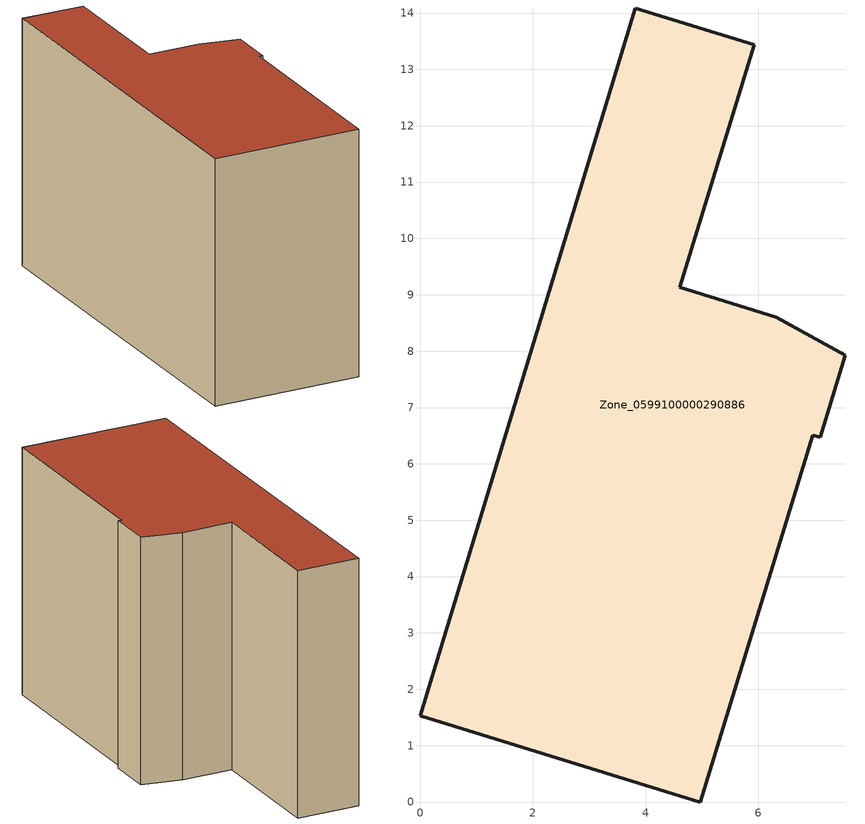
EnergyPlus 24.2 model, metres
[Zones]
Zone_0599100000290886
 floor ground (C_G): 0,1.53 3.82,14.09 5.93,13.44 4.61,9.13 6.32,8.6 7.55,7.93 7.1,6.47 6.97,6.51 4.97,0 z0
 wall outside (C_F): 3.82,14.09 0,1.53 4.97,0 6.97,6.51 7.1,6.47 7.55,7.93 6.32,8.6 4.61,9.13 5.93,13.44 3.82,14.09 z0:8.61
 roof outside (C_R): 7.55,7.93 6.32,8.6 4.61,9.13 5.93,13.44 3.82,14.09 0,1.53 4.97,0 6.97,6.51 7.1,6.47 z8.61
[BUILDING]
Pand.0599100000290886: North Axis=0; Terrain=City; Loads Convergence Tolerance Value=0.04; Temperature Convergence Tolerance Value=0.4; Solar Distribution=FullExterior; Maximum Number of Warmup Days=25; Minimum Number of Warmup Days=1
[Site:Location]
Rotterdam.The.Hague.AP_ZH_NLD Design_Conditions: Latitude=51.96; Longitude=4.45; Time Zone=1; Elevation=-4.5
[SITE:GROUNDTEMPERATURE:BUILDINGSURFACE]
18, 18, 18, 18, 18, 18, 18, 18, 18, 18, 18, 18
[MATERIAL] Thermal Absorptance=0.9; Solar Absorptance=0.7; Visible Absorptance=0.7
Name | Roughness | Thickness | Conductivity | Density | Specific Heat
G.TI.1975-1991 | MediumSmooth | 0.15 | 0.288461 | 540 | 1210
F.TI.1975-1991 | Rough | 0.3 | 0.230769 | 1920 | 840
R.TI.1975-1991 | MediumRough | 0.2 | 0.153846 | 1500 | 1000
[CONSTRUCTION]
C_G: G.TI.1975-1991
C_F: F.TI.1975-1991
C_R: R.TI.1975-1991
[ZONE]
Zone_0599100000290886: Type=1; Multiplier=1; Ceiling Height=Autocalculate; Volume=Autocalculate; Floor Area=autocalculate; Part of Total Floor Area=Yes
[ZONEINFILTRATION:DESIGNFLOWRATE]
Infil_Zone_0599100000290886: Zone or ZoneList or Space or SpaceList=Zone_0599100000290886; Schedule=AlwaysOn; Design Flow Rate Calculation Method=Flow/Area; Flow Rate per Floor Area=0.003; Constant Term Coefficient=1; Temperature Term Coefficient=0; Velocity Term Coefficient=0; Velocity Squared Term Coefficient=0
[HVACTEMPLATE:ZONE:IDEALLOADSAIRSYSTEM]
Zone_0599100000290886: Maximum Heating Supply Air Temperature=50; Minimum Cooling Supply Air Temperature=13; Maximum Heating Supply Air Humidity Ratio=0.0156; Minimum Cooling Supply Air Humidity Ratio=0.0077; Heating Limit=NoLimit; Cooling Limit=NoLimit; Dehumidification Control Type=ConstantSensibleHeatRatio; Cooling Sensible Heat Ratio=0.7; Dehumidification Setpoint=60; Humidification Control Type=None; Humidification Setpoint=30; Outdoor Air Method=None; Outdoor Air Flow Rate per Person=0.00944; Outdoor Air Flow Rate per Zone Floor Area=0; Outdoor Air Flow Rate per Zone=0; Demand Controlled Ventilation Type=None; Outdoor Air Economizer Type=NoEconomizer; Heat Recovery Type=None; Sensible Heat Recovery Effectiveness=0.7; Latent Heat Recovery Effectiveness=0.65
[ZONECONTROL:THERMOSTAT]
ThermostatControl_Zone_0599100000290886: Zone or ZoneList=Zone_0599100000290886; Control Type Schedule=DualSetpointControlType; Control 1=Thermostat_Zone_0599100000290886; Temperature Difference Between Cutout And Setpoint=0
[THERMOSTATSETPOINT:DUALSETPOINT]
Thermostat_Zone_0599100000290886: Heating Setpoint Temperature Schedule=HeatingSetpoint_Zone_0599100000290886; Cooling Setpoint Temperature Schedule=CoolingSetpoint_Zone_0599100000290886
[SCHEDULE:COMPACT]
HeatingSetpoint_Zone_0599100000290886: Through: 12/31, For: AllDays, Until: 24:00, 21
CoolingSetpoint_Zone_0599100000290886: Through: 12/31, For: AllDays, Until: 24:00, 24
DualSetpointControlType: Through: 12/31, For: AllDays, Until: 24:00, 4
AlwaysOn: Through: 12/31, For: AllDays, Until: 24:00, 1
